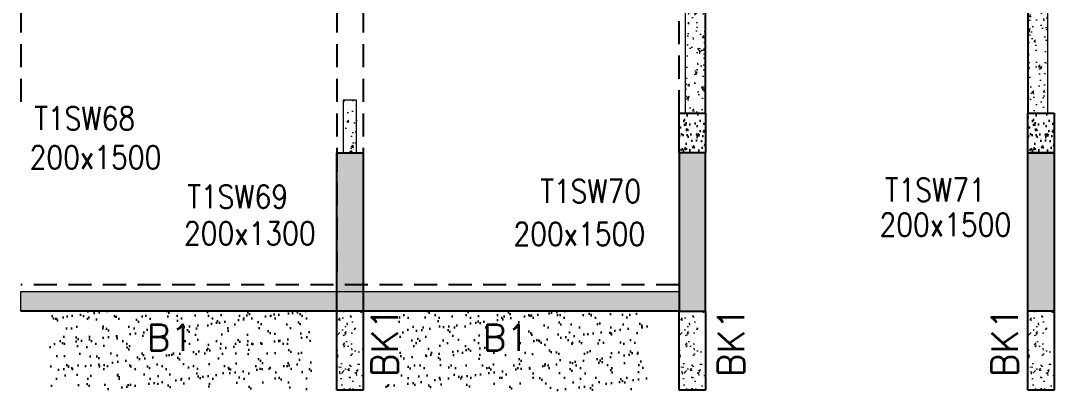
# Model space of a CAD drawing. Header units: millimetres. Extents: x 1078357 to 2594950, y -4969473 to -4636555.
# Drawn here: x 1715100 to 1722950, y -4674681 to -4671879 of the extents above; entities that cross this region are included whole.
import ezdxf

# ---------------------------------------------------------------- set-up
doc = ezdxf.new("R2010")
doc.units = ezdxf.units.MM
doc.linetypes.add('CONTINOUS', pattern=[0])
doc.linetypes.add('HIDDEN', pattern=[0.375, 0.25, -0.125])
for name, color, linetype, lineweight in [('A-_ANOTDIMA_D-', 6, 'Continuous', 13), ('COL. NO.', 30, 'Continuous', 25), ('COL. SIZE', 7, 'Continuous', 25), ('HATCH', 8, 'Continuous', 30), ('RCC UPSTAND', 43, 'Continuous', 30), ('S-NON STR RCC WALL', 8, 'Continuous', 0)]:
    doc.layers.add(name, color=color, linetype=linetype, lineweight=lineweight)
for name, color, linetype in [('B-200x650', 241, 'HIDDEN'), ('NON STR. RCC WALL', 6, 'Continuous'), ('S-COLUMN_SHEAR WALL', 1, 'Continuous')]:
    doc.layers.add(name, color=color, linetype=linetype)
doc.styles.add('ROMANS', font='romans.shx', dxfattribs={"width": 0.85})
pattern_1 = [(50, (-4642745.6, 23291591.78), (182.184669, -15.9390855), [19.05, -209.55]), (355, (-4642745.6, 23291591.78), (-35.2434214, 191.0568452), [15.24, -167.6405842]), (100.4514447, (-4642730.41, 23291590.45), (146.9412471, 175.1177519), [16.1900088, -178.0902446]), (46.1842, (-4642745.6, 23291642.58), (271.0790409, -42.042328), [28.575, -314.325]), (96.6355576, (-4642723, 23291639.08), (237.404134, 247.4261246), [24.2850231, -267.1356082]), (351.1841512, (-4642745.6, 23291642.58), (237.404134, 247.4261246), [22.859967, -251.459732]), (21, (-4642720.2, 23291629.88), (151.6143913, -102.2651982), [19.05, -209.55]), (326, (-4642720.2, 23291629.88), (61.8020283, 184.1879661), [15.24, -167.64]), (71.451445, (-4642707.56, 23291621.36), (213.4164193, 81.9227689), [16.1900088, -178.0899376]), (37.5, (-4642745.6, 23291591.78), (3.08860325, 84.55503887), [0, -165.608, 0, -170.18, 0, -168.275]), (7.5, (-4642745.6, 23291591.78), (66.8196625, 100.18057482), [0, -97.028, 0, -161.798, 0, -64.135]), (327.5, (-4642802.24, 23291591.78), (135.59059517, -5.728744), [0, -63.5, 0, -198.12, 0, -262.89]), (317.5, (-4642827.64, 23291591.78), (148.1291814, 25.42649103), [0, -82.55, 0, -131.572, 0, -186.69])]

# ---------------------------------------------------------------- blocks, each defined once
blk = doc.blocks.new('G$CD63B60BD')
at = {"layer": 'COL. NO.', "linetype": 'Continuous', "style": 'ROMANS', "width": 0.85}
for s, p in [('T1SW68', (18554.2, 1375.1, -320.4)), ('T1SW69', (19716.2, 780.8, -320.4)), ('T1SW70', (22397.1, 822.1, -320.4)), ('T1SW71', (25013.9, 832.4, -320.4))]:
    blk.add_text(s, height=175, dxfattribs=at).set_placement(p)
at = {"layer": 'COL. SIZE', "linetype": 'Continuous', "style": 'ROMANS', "width": 0.85}
for s, p in [('200x1500', (18517.5, 1078.7, -320.4)), ('200x1500', (24971.8, 569.1, -320.4)), ('200x1300', (19689.6, 502, -320.4)), ('200x1500', (22191.9, 497.9, -320.4))]:
    blk.add_text(s, height=175, dxfattribs=at).set_placement(p)

msp = doc.modelspace()

# ---------------------------------------------------------------- hatches: boundary and pattern name
at = {"layer": 'HATCH'}
h = msp.add_hatch(dxfattribs=at)
h.set_pattern_fill('AR-SAND', color=8, scale=3, angle=179.97015)
h.set_pattern_definition([(37.47015413, (-3336708.1, 18697427.77), (-4.72361136, 146.8264517), [0, -115.824, 0, -129.54, 0, -123.825]), (7.4701541, (-3336708.1, 18697427.77), (134.9689868, 214.9772528), [0, -62.484, 0, -104.394, 0, -40.005]), (327.4701541, (-3336801.83, 18697427.82), (237.2979035, 0.3075449), [0, -38.1, 0, -137.16, 0, -179.07]), (317.4701541, (-3336801.83, 18697427.82), (229.1017424, 66.759465), [0, -19.05, 0, -89.916, 0, -102.87])])
h.paths.add_polyline_path([(1717324.9, -4674080.9), (1715324.9, -4674080.9), (1715324.9, -4674680.9), (1717324.9, -4674680.9)])
h = msp.add_hatch(dxfattribs=at)
h.set_pattern_fill('AR-SAND', color=8, scale=3, angle=179.97015)
h.set_pattern_definition([(37.47015413, (-3339258.1, 18697427.77), (-4.72361136, 146.8264517), [0, -115.824, 0, -129.54, 0, -123.825]), (7.4701541, (-3339258.1, 18697427.77), (134.9689868, 214.9772528), [0, -62.484, 0, -104.394, 0, -40.005]), (327.4701541, (-3339351.83, 18697427.82), (237.2979035, 0.3075449), [0, -38.1, 0, -137.16, 0, -179.07]), (317.4701541, (-3339351.83, 18697427.82), (229.1017424, 66.759465), [0, -19.05, 0, -89.916, 0, -102.87])])
h.paths.add_polyline_path([(1719874.9, -4674080.9), (1717874.9, -4674080.9), (1717874.9, -4674680.9), (1719874.9, -4674680.9)])
at = {"layer": 'RCC UPSTAND'}
h = msp.add_hatch(dxfattribs=at)
h.set_pattern_fill('AR-CONC', color=8, scale=20, angle=90)
h.set_pattern_definition([(140, (-1487900.38, -7211325.34), (12.550427, 143.4520365), [15, -165]), (85, (-1487900.38, -7211325.34), (-150.438427, -27.7502667), [12, -132]), (190.4514445, (-1487899.34, -7211313.38), (-137.887998, 115.7017693), [12.7480384, -140.2284224]), (136.1842, (-1487940.38, -7211325.34), (33.103856, 213.448266), [22.5, -247.5]), (186.6356355, (-1487937.62, -7211307.55), (-194.82372, 186.932389), [19.122068, -210.342752]), (81.184164, (-1487940.38, -7211325.34), (-194.82372, 186.932389), [18, -198]), (111, (-1487930.38, -7211305.34), (80.523778, 119.3814104), [15, -165]), (56, (-1487930.38, -7211305.34), (-145.030009, 48.6630664), [12, -132]), (161.4514447, (-1487923.67, -7211295.39), (-64.5062306, 168.0444753), [12.748038, -140.2284224]), (127.5, (-1487900.38, -7211325.337), (-66.57877077, 2.43197106), [0, -130.4, 0, -134, 0, -132.5]), (97.5, (-1487900.38, -7211325.34), (-78.8823424, 52.6139075), [0, -76.4, 0, -127.4, 0, -50.5]), (57.5, (-1487900.38, -7211369.937), (4.51097435, 106.7644872), [0, -50, 0, -156, 0, -207]), (47.5, (-1487900.38, -7211389.94), (-20.0209965, 116.6372339), [0, -65, 0, -103.6, 0, -147])])
h.paths.add_polyline_path([(1720299.6, -4672580.8), (1720299.6, -4672880.8), (1720099.7, -4672880.8), (1720099.7, -4672580.8)])
h = msp.add_hatch(dxfattribs=at)
h.set_pattern_fill('AR-CONC', color=8, scale=20, angle=90)
h.set_pattern_definition([(140, (-1485250.46, -7211325.34), (12.550427, 143.4520365), [15, -165]), (85, (-1485250.46, -7211325.34), (-150.438427, -27.7502667), [12, -132]), (190.4514445, (-1485249.42, -7211313.38), (-137.887998, 115.7017693), [12.7480384, -140.2284224]), (136.1842, (-1485290.46, -7211325.34), (33.103856, 213.448266), [22.5, -247.5]), (186.6356355, (-1485287.7, -7211307.55), (-194.82372, 186.932389), [19.122068, -210.342752]), (81.184164, (-1485290.46, -7211325.34), (-194.82372, 186.932389), [18, -198]), (111, (-1485280.46, -7211305.34), (80.523778, 119.3814104), [15, -165]), (56, (-1485280.46, -7211305.34), (-145.030009, 48.6630664), [12, -132]), (161.4514447, (-1485273.75, -7211295.39), (-64.5062306, 168.0444753), [12.748038, -140.2284224]), (127.5, (-1485250.465, -7211325.337), (-66.57877077, 2.43197106), [0, -130.4, 0, -134, 0, -132.5]), (97.5, (-1485250.465, -7211325.34), (-78.8823424, 52.6139075), [0, -76.4, 0, -127.4, 0, -50.5]), (57.5, (-1485250.465, -7211369.937), (4.51097435, 106.7644872), [0, -50, 0, -156, 0, -207]), (47.5, (-1485250.465, -7211389.94), (-20.0209965, 116.6372339), [0, -65, 0, -103.6, 0, -147])])
h.paths.add_polyline_path([(1722949.6, -4672580.8), (1722949.6, -4672880.8), (1722749.6, -4672880.8), (1722749.6, -4672580.8)])
at = {"layer": 'S-COLUMN_SHEAR WALL', "lineweight": 25}
h = msp.add_hatch(color=1, dxfattribs=at)
h.dxf.hatch_style = 1
h.paths.add_polyline_path([(1717699.6, -4672880.8), (1717699.6, -4674080.9), (1717499.6, -4674080.9), (1717499.6, -4672880.8)])
h = msp.add_hatch(color=1, dxfattribs=at)
h.dxf.hatch_style = 1
h.paths.add_polyline_path([(1720299.6, -4672880.8), (1720299.6, -4674080.9), (1720099.6, -4674080.9), (1720099.6, -4672880.8)])
at = {"layer": 'S-COLUMN_SHEAR WALL', "lineweight": 25, "extrusion": (1.00316e-06, -2.11765e-11, 1)}
h = msp.add_hatch(color=1, dxfattribs=at)
h.dxf.hatch_style = 1
h.paths.add_polyline_path([(1722949.6, -4674080.9), (1722749.6, -4674080.9), (1722749.6, -4672880.8), (1722949.6, -4672880.8)])
at = {"layer": 'S-NON STR RCC WALL'}
h = msp.add_hatch(dxfattribs=at)
h.set_pattern_fill('AR-CONC', color=256)
h.set_pattern_definition(pattern_1)
h.paths.add_polyline_path([(1719399.9, -4671480.9), (1719399.9, -4669130.9), (1720099.9, -4669130.9), (1720099.8, -4669280.9), (1719549.9, -4669280.9), (1719549.9, -4671330.9), (1720299.9, -4671330.9), (1720299.9, -4672580.8), (1720149.9, -4672580.8), (1720149.9, -4671480.9)])
h = msp.add_hatch(dxfattribs=at)
h.set_pattern_fill('AR-CONC', color=256, angle=180)
h.set_pattern_definition(pattern_1)
h.paths.add_polyline_path([(1723649.9, -4671480.9), (1723649.9, -4669130.9), (1722949.9, -4669130.9), (1722949.9, -4669280.9), (1723499.9, -4669280.9), (1723499.9, -4671330.9), (1722749.9, -4671330.9), (1722749.9, -4672580.8), (1722899.9, -4672580.8), (1722899.9, -4671480.9)])
h = msp.add_hatch(dxfattribs=at)
h.set_pattern_fill('AR-CONC', color=256, angle=180)
h.set_pattern_definition([(50, (1717613.12, -4712688.2), (182.18467, -15.9391), [19.05, -209.55]), (355, (1717613.12, -4712688.2), (-35.2434, 191.05685), [15.24, -167.6406]), (100.45144, (1717628.3, -4712689.53), (146.94125, 175.11775), [16.19, -178.09024]), (46.1842, (1717613.12, -4712637.4), (271.079, -42.0423), [28.575, -314.325]), (96.63556, (1717635.7, -4712640.9), (237.4041, 247.4261), [24.285, -267.1356]), (351.18415, (1717613.12, -4712637.4), (237.4041, 247.4261), [22.86, -251.4597]), (21, (1717638.52, -4712650.1), (151.6144, -102.2652), [19.05, -209.55]), (326, (1717638.52, -4712650.1), (61.802, 184.188), [15.24, -167.64]), (71.45144, (1717651.16, -4712658.62), (213.4164, 81.9228), [16.19, -178.0899]), (37.5, (1717613.12, -4712688.2), (3.0886, 84.55504), [0, -165.608, 0, -170.18, 0, -168.275]), (7.5, (1717613.12, -4712688.2), (66.81966, 100.18057), [0, -97.028, 0, -161.798, 0, -64.135]), (327.5, (1717556.48, -4712688.2), (135.5906, -5.72874), [0, -63.5, 0, -198.12, 0, -262.89]), (317.5, (1717531.08, -4712688.2), (148.12918, 25.4265), [0, -82.55, 0, -131.572, 0, -186.69])])
h.paths.add_polyline_path([(1717549.9, -4672881.1), (1717649.9, -4672881.1), (1717649.9, -4672480.7), (1717549.9, -4672480.7)])
h = msp.add_hatch(dxfattribs=at)
h.set_pattern_fill('AR-CONC', color=256)
h.set_pattern_definition([(50, (-5739970.31, 27975610.97), (182.184669, -15.93908554), [19.05, -209.55]), (355, (-5739970.31, 27975610.97), (-35.2434214, 191.0568452), [15.24, -167.6405842]), (100.4514447, (-5739955.13, 27975609.64), (146.9412471, 175.1177519), [16.1900088, -178.0902446]), (46.1842, (-5739970.31, 27975661.77), (271.0790409, -42.042328), [28.575, -314.325]), (96.6355576, (-5739947.72, 27975658.27), (237.404134, 247.4261246), [24.2850231, -267.1356082]), (351.1841512, (-5739970.3, 27975661.77), (237.404134, 247.4261246), [22.859967, -251.459732]), (21, (-5739944.91, 27975649.07), (151.6143913, -102.2651982), [19.05, -209.55]), (326, (-5739944.91, 27975649.07), (61.8020283, 184.1879661), [15.24, -167.64]), (71.451445, (-5739932.28, 27975640.55), (213.4164193, 81.9227689), [16.1900088, -178.0899376]), (37.5, (-5739970.31, 27975610.97), (3.08860325, 84.55503887), [0, -165.608, 0, -170.18, 0, -168.275]), (7.5, (-5739970.31, 27975610.97), (66.8196625, 100.18057482), [0, -97.028, 0, -161.798, 0, -64.135]), (327.5, (-5740026.954, 27975610.97), (135.59059517, -5.72874399), [0, -63.5, 0, -198.12, 0, -262.89]), (317.5, (-5740052.35, 27975610.97), (148.1291814, 25.42649103), [0, -82.55, 0, -131.572, 0, -186.69])])
h.paths.add_polyline_path([(1720096.9, -4674080.9), (1715099.8, -4674080.9), (1715099.8, -4673930.9), (1720096.9, -4673930.9)])
h = msp.add_hatch(dxfattribs=at)
h.set_pattern_fill('AR-CONC', color=256, angle=180)
h.set_pattern_definition([(50, (-7912672.63, 37565026.48), (182.184669, -15.93908554), [19.05, -209.55]), (355, (-7912672.63, 37565026.48), (-35.2434214, 191.0568452), [15.24, -167.6405842]), (100.4514447, (-7912657.45, 37565025.16), (146.9412471, 175.1177519), [16.1900088, -178.0902446]), (46.1842, (-7912672.63, 37565077.28), (271.0790409, -42.0423279), [28.575, -314.325]), (96.6355576, (-7912650.04, 37565073.78), (237.404134, 247.4261246), [24.2850231, -267.1356082]), (351.1841512, (-7912672.63, 37565077.28), (237.404134, 247.4261246), [22.859967, -251.459732]), (21, (-7912647.23, 37565064.58), (151.61439127, -102.2651982), [19.05, -209.55]), (326, (-7912647.23, 37565064.58), (61.80202835, 184.1879661), [15.24, -167.64]), (71.451445, (-7912634.6, 37565056.06), (213.4164193, 81.9227689), [16.1900088, -178.0899376]), (37.5, (-7912672.63, 37565026.485), (3.08860325, 84.55503887), [0, -165.608, 0, -170.18, 0, -168.275]), (7.5, (-7912672.63, 37565026.485), (66.81966251, 100.18057482), [0, -97.028, 0, -161.798, 0, -64.135]), (327.5, (-7912729.27, 37565026.485), (135.59059517, -5.72874399), [0, -63.5, 0, -198.12, 0, -262.89]), (317.5, (-7912754.67, 37565026.48), (148.1291814, 25.42649103), [0, -82.55, 0, -131.572, 0, -186.69])])
h.paths.add_polyline_path([(1717699.6, -4674080.8), (1717499.6, -4674080.8), (1717499.6, -4674680.8), (1717699.6, -4674680.8), (1717699.6, -4674680.8), (1717699.6, -4674080.9)], is_closed=False)
h = msp.add_hatch(dxfattribs=at)
h.set_pattern_fill('AR-CONC', color=256, angle=180)
h.set_pattern_definition([(50, (-7910072.61, 37565026.48), (182.184669, -15.93908554), [19.05, -209.55]), (355, (-7910072.61, 37565026.48), (-35.2434214, 191.0568452), [15.24, -167.6405842]), (100.4514447, (-7910057.43, 37565025.16), (146.9412471, 175.1177519), [16.1900088, -178.0902446]), (46.1842, (-7910072.6, 37565077.28), (271.0790409, -42.0423279), [28.575, -314.325]), (96.6355576, (-7910050.02, 37565073.78), (237.404134, 247.4261246), [24.2850231, -267.1356082]), (351.1841512, (-7910072.6, 37565077.28), (237.404134, 247.4261246), [22.859967, -251.459732]), (21, (-7910047.21, 37565064.58), (151.61439127, -102.2651982), [19.05, -209.55]), (326, (-7910047.21, 37565064.58), (61.80202835, 184.1879661), [15.24, -167.64]), (71.451445, (-7910034.58, 37565056.06), (213.4164193, 81.9227689), [16.1900088, -178.0899376]), (37.5, (-7910072.61, 37565026.485), (3.08860325, 84.55503887), [0, -165.608, 0, -170.18, 0, -168.275]), (7.5, (-7910072.61, 37565026.485), (66.81966251, 100.18057482), [0, -97.028, 0, -161.798, 0, -64.135]), (327.5, (-7910129.25, 37565026.485), (135.59059517, -5.72874399), [0, -63.5, 0, -198.12, 0, -262.89]), (317.5, (-7910154.65, 37565026.48), (148.1291814, 25.42649103), [0, -82.55, 0, -131.572, 0, -186.69])])
h.paths.add_polyline_path([(1720299.6, -4674080.8), (1720099.6, -4674080.8), (1720099.6, -4674680.8), (1720299.6, -4674680.8), (1720299.6, -4674680.8), (1720299.6, -4674080.9)], is_closed=False)
h = msp.add_hatch(dxfattribs=at)
h.set_pattern_fill('AR-CONC', color=256, angle=180)
h.set_pattern_definition([(50, (-7907422.65, 37565026.55), (182.184669, -15.93908554), [19.05, -209.55]), (355, (-7907422.65, 37565026.55), (-35.2434214, 191.0568452), [15.24, -167.6405842]), (100.4514447, (-7907407.47, 37565025.22), (146.9412471, 175.1177519), [16.1900088, -178.0902446]), (46.1842, (-7907422.65, 37565077.35), (271.0790409, -42.0423279), [28.575, -314.325]), (96.6355576, (-7907400.06, 37565073.84), (237.404134, 247.4261246), [24.2850231, -267.1356082]), (351.1841512, (-7907422.65, 37565077.35), (237.404134, 247.4261246), [22.859967, -251.459732]), (21, (-7907397.25, 37565064.65), (151.61439127, -102.2651982), [19.05, -209.55]), (326, (-7907397.25, 37565064.65), (61.80202835, 184.1879661), [15.24, -167.64]), (71.451445, (-7907384.61, 37565056.13), (213.4164193, 81.9227689), [16.1900088, -178.0899376]), (37.5, (-7907422.65, 37565026.55), (3.08860325, 84.55503887), [0, -165.608, 0, -170.18, 0, -168.275]), (7.5, (-7907422.65, 37565026.55), (66.81966251, 100.18057482), [0, -97.028, 0, -161.798, 0, -64.135]), (327.5, (-7907479.29, 37565026.55), (135.59059517, -5.72874399), [0, -63.5, 0, -198.12, 0, -262.89]), (317.5, (-7907504.69, 37565026.55), (148.1291814, 25.42649103), [0, -82.55, 0, -131.572, 0, -186.69])])
h.paths.add_polyline_path([(1722949.6, -4674080.7), (1722749.6, -4674080.7), (1722749.6, -4674680.7), (1722949.6, -4674680.7), (1722949.6, -4674680.7), (1722949.6, -4674080.8)], is_closed=False)

# ---------------------------------------------------------------- linework, layer by layer
at = {"layer": 'B-200x650', "linetype": 'HIDDEN', "ltscale": 700}
for p, q in [((1715099.9, -4667330.9, 0), (1715099.9, -4672580.8, 0)), ((1717499.9, -4667330.9, 0), (1717499.9, -4673780.8, 0)), ((1717699.9, -4667330.9, 0), (1717699.9, -4673780.8, 0)), ((1720099.9, -4672580.8, 0), (1720099.9, -4670280.8, 0)), ((1720099.9, -4673880.8, 0), (1715099.9, -4673880.8, 0))]:
    msp.add_line(p, q, dxfattribs=at)
at = {"layer": 'B-200x650', "linetype": 'CONTINOUS', "ltscale": 700}
for p, q in [((1720299.9, -4672580.8, 0), (1720299.9, -4670280.8, 0)), ((1722749.9, -4672580.8, 0), (1722749.9, -4670280.8, 0)), ((1720099.9, -4674080.8, 0), (1715099.9, -4674080.8, 0)), ((1717499.6, -4674680.8, 0), (1717499.6, -4674080.8, 0)), ((1717699.6, -4674080.8, 0), (1717699.6, -4674680.8, 0)), ((1720099.6, -4674680.8, 0), (1720099.6, -4674080.8, 0)), ((1720299.6, -4674080.8, 0), (1720299.6, -4674680.8, 0)), ((1722749.6, -4674680.8, 0), (1722749.6, -4674080.8, 0)), ((1722949.6, -4674080.8, 0), (1722949.6, -4674680.8, 0)), ((1717699.6, -4674680.8, 0), (1717499.6, -4674680.8, 0)), ((1720299.6, -4674680.8, 0), (1720099.6, -4674680.8, 0)), ((1722949.6, -4674680.8, 0), (1722749.6, -4674680.8, 0))]:
    msp.add_line(p, q, dxfattribs=at)
at = {"layer": 'NON STR. RCC WALL', "elevation": 0}
for points in [[(1720299.6, -4672580.8), (1720299.6, -4672880.8), (1720099.7, -4672880.8), (1720099.7, -4672580.8)], [(1722949.6, -4672580.8), (1722949.6, -4672880.8), (1722749.6, -4672880.8), (1722749.6, -4672580.8)]]:
    msp.add_lwpolyline(points, close=True, dxfattribs=at)
at = {"layer": 'S-COLUMN_SHEAR WALL', "color": 1, "lineweight": 25, "elevation": 0}
for points in [[(1717499.6, -4672880.8), (1717699.6, -4672880.8), (1717699.6, -4674080.9), (1717499.6, -4674080.9)], [(1720099.6, -4674080.9), (1720299.6, -4674080.9), (1720299.6, -4672880.8), (1720099.6, -4672880.8)]]:
    msp.add_lwpolyline(points, close=True, dxfattribs=at)
at = {"layer": 'S-COLUMN_SHEAR WALL', "color": 1, "lineweight": 25, "extrusion": (1.00316e-06, -2.11765e-11, 1), "elevation": 1.7}
msp.add_lwpolyline([(1722949.6, -4674080.9), (1722749.6, -4674080.9), (1722749.6, -4672880.8), (1722949.6, -4672880.8)], close=True, dxfattribs=at)
at = {"layer": 'S-NON STR RCC WALL', "elevation": 0}
for points in [[(1719399.9, -4671480.9), (1719399.9, -4669130.9), (1720099.9, -4669130.9), (1720099.8, -4669280.9), (1719549.9, -4669280.9), (1719549.9, -4671330.9), (1720299.9, -4671330.9), (1720299.9, -4672580.8), (1720149.9, -4672580.8), (1720149.9, -4671480.9)], [(1723649.9, -4671480.9), (1723649.9, -4669130.9), (1722949.9, -4669130.9), (1722949.9, -4669280.9), (1723499.9, -4669280.9), (1723499.9, -4671330.9), (1722749.9, -4671330.9), (1722749.9, -4672580.8), (1722899.9, -4672580.8), (1722899.9, -4671480.9)], [(1717549.9, -4672881.1), (1717649.9, -4672881.1), (1717649.9, -4672480.7), (1717549.9, -4672480.7)], [(1720096.9, -4674080.9), (1715099.8, -4674080.9), (1715099.8, -4673930.9), (1720096.9, -4673930.9)]]:
    msp.add_lwpolyline(points, close=True, dxfattribs=at)

# ---------------------------------------------------------------- block references
at = {"layer": 'A-_ANOTDIMA_D-', "color": 2, "ltscale": 700}
msp.add_blockref('G$CD63B60BD', (1696650, -4674080.9, 0), dxfattribs=at)

# ---------------------------------------------------------------- texts
at = {"layer": 'B-200x650', "linetype": 'HIDDEN', "ltscale": 500, "style": 'ROMANS'}
for p in [(1716056.3, -4674381.1, -2.7), (1718607.3, -4674381.1, -2.7)]:
    msp.add_text('B1', height=200, rotation=0.00094, dxfattribs=at).set_placement(p)
at = {"layer": 'B-200x650', "linetype": 'CONTINOUS', "ltscale": 700, "style": 'ROMANS'}
for p in [(1717963.4, -4674580.5, 50), (1720595.3, -4674580.5, 50), (1722672.5, -4674580.4, 50)]:
    msp.add_text('BK1', height=200, rotation=90, dxfattribs=at).set_placement(p)

doc.saveas('drawing.dxf')
